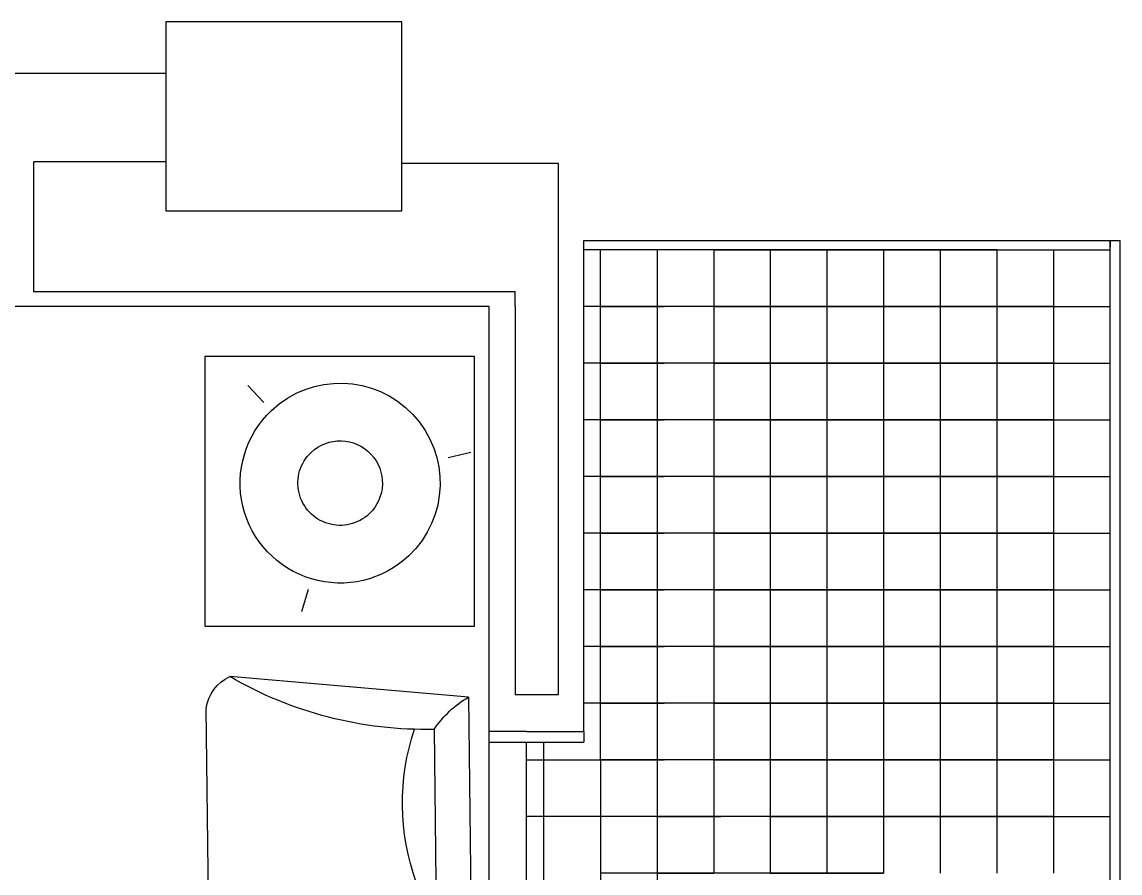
# Model space of a CAD drawing. Header units: millimetres. Extents: x 2377 to 4712, y -254 to 3188.
# Drawn here: x 3133.16 to 3178.75, y 1142.71 to 1178.03 of the extents above; entities that cross this region are included whole.
import ezdxf

# ---------------------------------------------------------------- set-up
doc = ezdxf.new("R2010")
doc.units = ezdxf.units.MM
doc.set_wipeout_variables(frame=1)
doc.layers.add('Mobiliario', color=254, linetype='Continuous')

# ---------------------------------------------------------------- blocks, each defined once
blk = doc.blocks.new('sl06-1')
blk.add_wipeout([(0, -0.3127), (0, 0.3127), (0.6906, 0.3798), (0.7219, 0.361), (0.7398, 0.3422), (0.7501, 0.32), (0.7597, 0.2878), (0.7597, -0.2878), (0.7514, -0.3185), (0.7356, -0.3456), (0.7116, -0.3674), (0.6906, -0.3798)])
at = {"linetype": 'ByBlock'}
for p, q in [((0, 0.3127), (0.6906, 0.3798)), ((0, 0.3127), (0, -0.3127)), ((0.7597, -0.2878), (0.7597, 0.2878)), ((0.1001, 0.2206), (0.1001, -0.2206)), ((0, -0.3127), (0.6906, -0.3798))]:
    blk.add_line(p, q, dxfattribs=at)
for centre, radius, start, end in [((0.1135, 1.3453), 1.1248, 269.3185, 300.8671), ((0.6429, 0.2722), 0.1178, 7.6143, 66.1255), ((-0.1461, 0.0532), 0.2978, 34.1973, 60.6083), ((-0.4779, 0), 0.6726, 340.7839, 19.2161), ((-0.1461, -0.0532), 0.2978, 299.3917, 325.8027), ((0.1135, -1.3453), 1.1248, 59.1329, 90.6815), ((0.6429, -0.2722), 0.1178, 293.8745, 352.3857)]:
    blk.add_arc(centre, radius, start, end, dxfattribs=at)
blk = doc.blocks.new('sl06-0')
at = {"layer": 'Mobiliario'}
for p, q in [((-0.3003, 0.2806, -1.5792), (-0.3003, -0.3175, -1.5792)), ((0.2978, 0.2806, -1.5792), (-0.3003, 0.2806, -1.5792)), ((0.2978, -0.3175, -1.5792), (0.2978, 0.2806, -1.5792)), ((-0.3003, -0.3175, -1.5792), (0.2978, -0.3175, -1.5792))]:
    blk.add_line(p, q, dxfattribs=at)
at = {"layer": 'Mobiliario', "linetype": 'ByBlock'}
for p, q in [((-0.169, 0.179, -1.5792), (-0.2046, 0.2168, -1.5792)), ((0.2395, 0.0568, -1.5792), (0.29, 0.0688, -1.5792)), ((-0.0706, -0.2358, -1.5792), (-0.0854, -0.2856, -1.5792))]:
    blk.add_line(p, q, dxfattribs=at)
at = {"layer": 'Mobiliario', "linetype": 'ByBlock', "extrusion": (0, 0, -1)}
for major_axis, start_param, end_param in [((-0.1568, -0.1568), 1.599693, 4.741285), ((-0.1568, -0.1568), -1.5419, 1.599693), ((-0.0663, -0.0663), 1.599693, 4.741285), ((-0.0663, -0.0663), -1.5419, 1.599693)]:
    blk.add_ellipse((0, 0, -1.5792), major_axis=major_axis, ratio=1, start_param=start_param, end_param=end_param, dxfattribs=at)

msp = doc.modelspace()

# ---------------------------------------------------------------- linework, layer by layer
at = {"transparency": 33554687}
for p, q in [((3148.936, 1178.03), (3139.137, 1178.03)), ((3139.137, 1178.03), (3139.137, 1170.191)), ((3148.936, 1172.151), (3148.936, 1178.03)), ((3139.137, 1175.888), (3101.083, 1175.888)), ((3133.651, 1166.83), (3133.651, 1172.221)), ((3139.137, 1172.221), (3133.651, 1172.221)), ((3155.438, 1172.151), (3148.936, 1172.151)), ((3148.936, 1170.191), (3148.936, 1172.151)), ((3155.438, 1150.121), (3155.438, 1172.151)), ((3139.137, 1170.191), (3148.936, 1170.191)), ((3156.482, 1168.966), (3178.339, 1168.966)), ((3156.482, 1148.576), (3156.482, 1168.966)), ((3178.339, 1006.305), (3178.339, 1168.966)), ((3178.339, 1168.966), (3178.746, 1168.966)), ((3178.339, 1168.966), (3178.339, 1168.683)), ((3178.746, 1006.305), (3178.746, 1168.966)), ((3161.877, 1168.574), (3156.482, 1168.574)), ((3157.173, 1166.222), (3157.173, 1168.574)), ((3159.525, 1168.574), (3159.525, 1166.222)), ((3164.228, 1168.574), (3161.877, 1168.574)), ((3161.877, 1168.574), (3161.877, 1166.222)), ((3161.877, 1168.574), (3164.228, 1168.574)), ((3166.58, 1168.574), (3164.228, 1168.574)), ((3164.228, 1168.574), (3164.228, 1166.222)), ((3164.228, 1168.574), (3166.58, 1168.574)), ((3168.932, 1168.574), (3166.58, 1168.574)), ((3166.58, 1168.574), (3166.58, 1166.222)), ((3166.58, 1168.574), (3168.932, 1168.574)), ((3171.284, 1168.574), (3168.932, 1168.574)), ((3168.932, 1168.574), (3168.932, 1166.222)), ((3168.932, 1168.574), (3171.284, 1168.574)), ((3173.635, 1168.574), (3171.284, 1168.574)), ((3171.284, 1168.574), (3171.284, 1166.222)), ((3171.284, 1168.574), (3178.339, 1168.574)), ((3173.635, 1168.574), (3173.635, 1166.222)), ((3175.987, 1168.574), (3175.987, 1163.871)), ((3153.642, 1166.83), (3133.651, 1166.83)), ((3153.642, 1166.214), (3153.642, 1166.83)), ((3152.563, 1166.214), (3132.676, 1166.214)), ((3152.563, 1148.576), (3152.563, 1166.214)), ((3153.642, 1166.214), (3153.642, 1150.121)), ((3161.877, 1166.222), (3156.482, 1166.222)), ((3157.173, 1163.871), (3157.173, 1166.222)), ((3164.228, 1166.222), (3157.173, 1166.222)), ((3159.525, 1166.222), (3157.173, 1166.222)), ((3157.173, 1166.222), (3159.525, 1166.222)), ((3159.525, 1166.222), (3159.525, 1163.871)), ((3159.525, 1166.222), (3159.825, 1166.222)), ((3161.877, 1166.222), (3159.525, 1166.222)), ((3164.228, 1166.222), (3161.877, 1166.222)), ((3161.877, 1166.222), (3161.877, 1163.871)), ((3161.877, 1166.222), (3164.228, 1166.222)), ((3161.877, 1166.222), (3162.176, 1166.222)), ((3164.228, 1166.222), (3161.877, 1166.222)), ((3161.877, 1166.222), (3164.228, 1166.222)), ((3164.228, 1166.222), (3161.877, 1166.222)), ((3161.877, 1166.222), (3164.228, 1166.222)), ((3166.58, 1166.222), (3164.228, 1166.222)), ((3164.228, 1166.222), (3164.228, 1163.871)), ((3164.228, 1166.222), (3166.58, 1166.222)), ((3166.58, 1166.222), (3164.228, 1166.222)), ((3164.228, 1166.222), (3166.58, 1166.222)), ((3166.58, 1166.222), (3164.228, 1166.222)), ((3164.228, 1166.222), (3166.58, 1166.222)), ((3166.58, 1166.222), (3164.228, 1166.222)), ((3164.228, 1166.222), (3166.58, 1166.222)), ((3168.932, 1166.222), (3166.58, 1166.222)), ((3166.58, 1166.222), (3166.58, 1163.871)), ((3166.58, 1166.222), (3168.932, 1166.222)), ((3168.932, 1166.222), (3166.58, 1166.222)), ((3166.58, 1166.222), (3168.932, 1166.222)), ((3168.932, 1166.222), (3166.58, 1166.222)), ((3166.58, 1166.222), (3168.932, 1166.222)), ((3168.932, 1166.222), (3166.58, 1166.222)), ((3166.58, 1166.222), (3168.932, 1166.222)), ((3171.284, 1166.222), (3168.932, 1166.222)), ((3168.932, 1166.222), (3168.932, 1163.871)), ((3168.932, 1166.222), (3171.284, 1166.222)), ((3171.284, 1166.222), (3168.932, 1166.222)), ((3168.932, 1166.222), (3171.284, 1166.222)), ((3171.284, 1166.222), (3168.932, 1166.222)), ((3168.932, 1166.222), (3171.284, 1166.222)), ((3171.284, 1166.222), (3168.932, 1166.222)), ((3168.932, 1166.222), (3171.284, 1166.222)), ((3173.635, 1166.222), (3171.284, 1166.222)), ((3171.284, 1166.222), (3171.284, 1163.871)), ((3171.284, 1166.222), (3178.339, 1166.222)), ((3173.635, 1166.222), (3171.284, 1166.222)), ((3171.284, 1166.222), (3173.635, 1166.222)), ((3173.635, 1166.222), (3171.284, 1166.222)), ((3171.284, 1166.222), (3175.987, 1166.222)), ((3173.635, 1166.222), (3171.284, 1166.222)), ((3171.284, 1166.222), (3175.987, 1166.222)), ((3173.635, 1166.222), (3173.635, 1163.871)), ((3175.987, 1166.222), (3173.635, 1166.222)), ((3173.635, 1166.222), (3178.339, 1166.222)), ((3175.987, 1166.222), (3175.987, 1161.519)), ((3161.877, 1163.871), (3156.482, 1163.871)), ((3157.173, 1161.519), (3157.173, 1163.871)), ((3164.228, 1163.871), (3157.173, 1163.871)), ((3159.525, 1163.871), (3157.173, 1163.871)), ((3157.173, 1163.871), (3159.525, 1163.871)), ((3159.525, 1163.871), (3159.525, 1161.519)), ((3159.525, 1163.871), (3159.825, 1163.871)), ((3161.877, 1163.871), (3159.525, 1163.871)), ((3164.228, 1163.871), (3161.877, 1163.871)), ((3161.877, 1163.871), (3161.877, 1161.519)), ((3161.877, 1163.871), (3164.228, 1163.871)), ((3161.877, 1163.871), (3162.176, 1163.871)), ((3164.228, 1163.871), (3161.877, 1163.871)), ((3161.877, 1163.871), (3164.228, 1163.871)), ((3164.228, 1163.871), (3161.877, 1163.871)), ((3161.877, 1163.871), (3164.228, 1163.871)), ((3166.58, 1163.871), (3164.228, 1163.871)), ((3164.228, 1163.871), (3164.228, 1161.519)), ((3164.228, 1163.871), (3166.58, 1163.871)), ((3166.58, 1163.871), (3164.228, 1163.871)), ((3164.228, 1163.871), (3166.58, 1163.871)), ((3166.58, 1163.871), (3164.228, 1163.871)), ((3164.228, 1163.871), (3166.58, 1163.871)), ((3166.58, 1163.871), (3164.228, 1163.871)), ((3164.228, 1163.871), (3166.58, 1163.871)), ((3168.932, 1163.871), (3166.58, 1163.871)), ((3166.58, 1163.871), (3166.58, 1161.519)), ((3166.58, 1163.871), (3168.932, 1163.871)), ((3168.932, 1163.871), (3166.58, 1163.871)), ((3166.58, 1163.871), (3168.932, 1163.871)), ((3168.932, 1163.871), (3166.58, 1163.871)), ((3166.58, 1163.871), (3168.932, 1163.871)), ((3168.932, 1163.871), (3166.58, 1163.871)), ((3166.58, 1163.871), (3168.932, 1163.871)), ((3171.284, 1163.871), (3168.932, 1163.871)), ((3168.932, 1163.871), (3168.932, 1161.519)), ((3168.932, 1163.871), (3171.284, 1163.871)), ((3171.284, 1163.871), (3168.932, 1163.871)), ((3168.932, 1163.871), (3171.284, 1163.871)), ((3171.284, 1163.871), (3168.932, 1163.871)), ((3168.932, 1163.871), (3171.284, 1163.871)), ((3171.284, 1163.871), (3168.932, 1163.871)), ((3168.932, 1163.871), (3171.284, 1163.871)), ((3173.635, 1163.871), (3171.284, 1163.871)), ((3171.284, 1163.871), (3171.284, 1161.519)), ((3171.284, 1163.871), (3178.339, 1163.871)), ((3173.635, 1163.871), (3171.284, 1163.871)), ((3171.284, 1163.871), (3173.635, 1163.871)), ((3173.635, 1163.871), (3171.284, 1163.871)), ((3171.284, 1163.871), (3175.987, 1163.871)), ((3173.635, 1163.871), (3171.284, 1163.871)), ((3171.284, 1163.871), (3175.987, 1163.871)), ((3173.635, 1163.871), (3173.635, 1161.519)), ((3175.987, 1163.871), (3173.635, 1163.871)), ((3173.635, 1163.871), (3178.339, 1163.871)), ((3175.987, 1163.871), (3175.987, 1159.167)), ((3161.877, 1161.519), (3156.482, 1161.519)), ((3157.173, 1159.167), (3157.173, 1161.519)), ((3164.228, 1161.519), (3157.173, 1161.519)), ((3159.525, 1161.519), (3157.173, 1161.519)), ((3157.173, 1161.519), (3159.525, 1161.519)), ((3159.525, 1161.519), (3159.525, 1159.167)), ((3159.525, 1161.519), (3159.825, 1161.519)), ((3161.877, 1161.519), (3159.525, 1161.519)), ((3164.228, 1161.519), (3161.877, 1161.519)), ((3161.877, 1161.519), (3161.877, 1159.167)), ((3161.877, 1161.519), (3164.228, 1161.519)), ((3161.877, 1161.519), (3162.176, 1161.519)), ((3164.228, 1161.519), (3161.877, 1161.519)), ((3161.877, 1161.519), (3164.228, 1161.519)), ((3164.228, 1161.519), (3161.877, 1161.519)), ((3161.877, 1161.519), (3164.228, 1161.519)), ((3166.58, 1161.519), (3164.228, 1161.519)), ((3164.228, 1161.519), (3164.228, 1159.167)), ((3164.228, 1161.519), (3166.58, 1161.519)), ((3166.58, 1161.519), (3164.228, 1161.519)), ((3164.228, 1161.519), (3166.58, 1161.519)), ((3166.58, 1161.519), (3164.228, 1161.519)), ((3164.228, 1161.519), (3166.58, 1161.519)), ((3166.58, 1161.519), (3164.228, 1161.519)), ((3164.228, 1161.519), (3166.58, 1161.519)), ((3168.932, 1161.519), (3166.58, 1161.519)), ((3166.58, 1161.519), (3166.58, 1159.167)), ((3166.58, 1161.519), (3168.932, 1161.519)), ((3168.932, 1161.519), (3166.58, 1161.519)), ((3166.58, 1161.519), (3168.932, 1161.519)), ((3168.932, 1161.519), (3166.58, 1161.519)), ((3166.58, 1161.519), (3168.932, 1161.519)), ((3168.932, 1161.519), (3166.58, 1161.519)), ((3166.58, 1161.519), (3168.932, 1161.519)), ((3171.284, 1161.519), (3168.932, 1161.519)), ((3168.932, 1161.519), (3168.932, 1159.167)), ((3168.932, 1161.519), (3171.284, 1161.519)), ((3171.284, 1161.519), (3168.932, 1161.519)), ((3168.932, 1161.519), (3171.284, 1161.519)), ((3171.284, 1161.519), (3168.932, 1161.519)), ((3168.932, 1161.519), (3171.284, 1161.519)), ((3171.284, 1161.519), (3168.932, 1161.519)), ((3168.932, 1161.519), (3171.284, 1161.519)), ((3173.635, 1161.519), (3171.284, 1161.519)), ((3171.284, 1161.519), (3171.284, 1159.167)), ((3171.284, 1161.519), (3178.339, 1161.519)), ((3173.635, 1161.519), (3171.284, 1161.519)), ((3171.284, 1161.519), (3173.635, 1161.519)), ((3173.635, 1161.519), (3171.284, 1161.519)), ((3171.284, 1161.519), (3175.987, 1161.519)), ((3173.635, 1161.519), (3171.284, 1161.519)), ((3171.284, 1161.519), (3175.987, 1161.519)), ((3173.635, 1161.519), (3173.635, 1159.167)), ((3175.987, 1161.519), (3173.635, 1161.519)), ((3173.635, 1161.519), (3178.339, 1161.519)), ((3175.987, 1161.519), (3175.987, 1156.816)), ((3161.877, 1159.167), (3156.482, 1159.167)), ((3157.173, 1156.816), (3157.173, 1159.167)), ((3164.228, 1159.167), (3157.173, 1159.167)), ((3159.525, 1159.167), (3157.173, 1159.167)), ((3157.173, 1159.167), (3159.525, 1159.167)), ((3159.525, 1159.167), (3159.525, 1156.816)), ((3159.525, 1159.167), (3159.825, 1159.167)), ((3161.877, 1159.167), (3159.525, 1159.167)), ((3164.228, 1159.167), (3161.877, 1159.167)), ((3161.877, 1159.167), (3161.877, 1156.816)), ((3161.877, 1159.167), (3164.228, 1159.167)), ((3161.877, 1159.167), (3162.176, 1159.167)), ((3164.228, 1159.167), (3161.877, 1159.167)), ((3161.877, 1159.167), (3164.228, 1159.167)), ((3164.228, 1159.167), (3161.877, 1159.167)), ((3161.877, 1159.167), (3164.228, 1159.167)), ((3166.58, 1159.167), (3164.228, 1159.167)), ((3164.228, 1159.167), (3164.228, 1156.816)), ((3164.228, 1159.167), (3166.58, 1159.167)), ((3166.58, 1159.167), (3164.228, 1159.167)), ((3164.228, 1159.167), (3166.58, 1159.167)), ((3166.58, 1159.167), (3164.228, 1159.167)), ((3164.228, 1159.167), (3166.58, 1159.167)), ((3166.58, 1159.167), (3164.228, 1159.167)), ((3164.228, 1159.167), (3166.58, 1159.167)), ((3168.932, 1159.167), (3166.58, 1159.167)), ((3166.58, 1159.167), (3166.58, 1156.816)), ((3166.58, 1159.167), (3168.932, 1159.167)), ((3168.932, 1159.167), (3166.58, 1159.167)), ((3166.58, 1159.167), (3168.932, 1159.167)), ((3168.932, 1159.167), (3166.58, 1159.167)), ((3166.58, 1159.167), (3168.932, 1159.167)), ((3168.932, 1159.167), (3166.58, 1159.167)), ((3166.58, 1159.167), (3168.932, 1159.167)), ((3171.284, 1159.167), (3168.932, 1159.167)), ((3168.932, 1159.167), (3168.932, 1156.816)), ((3168.932, 1159.167), (3171.284, 1159.167)), ((3171.284, 1159.167), (3168.932, 1159.167)), ((3168.932, 1159.167), (3171.284, 1159.167)), ((3171.284, 1159.167), (3168.932, 1159.167)), ((3168.932, 1159.167), (3171.284, 1159.167)), ((3171.284, 1159.167), (3168.932, 1159.167)), ((3168.932, 1159.167), (3171.284, 1159.167)), ((3173.635, 1159.167), (3171.284, 1159.167)), ((3171.284, 1159.167), (3171.284, 1156.816)), ((3171.284, 1159.167), (3178.339, 1159.167)), ((3173.635, 1159.167), (3171.284, 1159.167)), ((3171.284, 1159.167), (3173.635, 1159.167)), ((3173.635, 1159.167), (3171.284, 1159.167)), ((3171.284, 1159.167), (3175.987, 1159.167)), ((3173.635, 1159.167), (3171.284, 1159.167)), ((3171.284, 1159.167), (3175.987, 1159.167)), ((3173.635, 1159.167), (3173.635, 1156.816)), ((3175.987, 1159.167), (3173.635, 1159.167)), ((3173.635, 1159.167), (3178.339, 1159.167)), ((3175.987, 1159.167), (3175.987, 1154.464)), ((3161.877, 1156.816), (3156.482, 1156.816)), ((3157.173, 1154.464), (3157.173, 1156.816)), ((3164.228, 1156.816), (3157.173, 1156.816)), ((3159.525, 1156.816), (3157.173, 1156.816)), ((3157.173, 1156.816), (3159.525, 1156.816)), ((3159.525, 1156.816), (3159.525, 1154.464)), ((3159.525, 1156.816), (3159.825, 1156.816)), ((3161.877, 1156.816), (3159.525, 1156.816)), ((3164.228, 1156.816), (3161.877, 1156.816)), ((3161.877, 1156.816), (3161.877, 1154.464)), ((3161.877, 1156.816), (3164.228, 1156.816)), ((3161.877, 1156.816), (3162.176, 1156.816)), ((3164.228, 1156.816), (3161.877, 1156.816)), ((3161.877, 1156.816), (3164.228, 1156.816)), ((3164.228, 1156.816), (3161.877, 1156.816)), ((3161.877, 1156.816), (3164.228, 1156.816)), ((3166.58, 1156.816), (3164.228, 1156.816)), ((3164.228, 1156.816), (3164.228, 1154.464)), ((3164.228, 1156.816), (3166.58, 1156.816)), ((3166.58, 1156.816), (3164.228, 1156.816)), ((3164.228, 1156.816), (3166.58, 1156.816)), ((3166.58, 1156.816), (3164.228, 1156.816)), ((3164.228, 1156.816), (3166.58, 1156.816)), ((3166.58, 1156.816), (3164.228, 1156.816)), ((3164.228, 1156.816), (3166.58, 1156.816)), ((3168.932, 1156.816), (3166.58, 1156.816)), ((3166.58, 1156.816), (3166.58, 1154.464)), ((3166.58, 1156.816), (3168.932, 1156.816)), ((3168.932, 1156.816), (3166.58, 1156.816)), ((3166.58, 1156.816), (3168.932, 1156.816)), ((3168.932, 1156.816), (3166.58, 1156.816)), ((3166.58, 1156.816), (3168.932, 1156.816)), ((3168.932, 1156.816), (3166.58, 1156.816)), ((3166.58, 1156.816), (3168.932, 1156.816)), ((3171.284, 1156.816), (3168.932, 1156.816)), ((3168.932, 1156.816), (3168.932, 1154.464)), ((3168.932, 1156.816), (3171.284, 1156.816)), ((3171.284, 1156.816), (3168.932, 1156.816)), ((3168.932, 1156.816), (3171.284, 1156.816)), ((3171.284, 1156.816), (3168.932, 1156.816)), ((3168.932, 1156.816), (3171.284, 1156.816)), ((3171.284, 1156.816), (3168.932, 1156.816)), ((3168.932, 1156.816), (3171.284, 1156.816)), ((3173.635, 1156.816), (3171.284, 1156.816)), ((3171.284, 1156.816), (3171.284, 1154.464)), ((3171.284, 1156.816), (3178.339, 1156.816)), ((3173.635, 1156.816), (3171.284, 1156.816)), ((3171.284, 1156.816), (3173.635, 1156.816)), ((3173.635, 1156.816), (3171.284, 1156.816)), ((3171.284, 1156.816), (3175.987, 1156.816)), ((3173.635, 1156.816), (3171.284, 1156.816)), ((3171.284, 1156.816), (3175.987, 1156.816)), ((3173.635, 1156.816), (3173.635, 1154.464)), ((3175.987, 1156.816), (3173.635, 1156.816)), ((3173.635, 1156.816), (3178.339, 1156.816)), ((3175.987, 1156.816), (3175.987, 1152.112)), ((3161.877, 1154.464), (3156.482, 1154.464)), ((3157.173, 1152.112), (3157.173, 1154.464)), ((3164.228, 1154.464), (3157.173, 1154.464)), ((3159.525, 1154.464), (3157.173, 1154.464)), ((3157.173, 1154.464), (3159.525, 1154.464)), ((3159.525, 1154.464), (3159.525, 1152.112)), ((3159.525, 1154.464), (3159.825, 1154.464)), ((3161.877, 1154.464), (3159.525, 1154.464)), ((3164.228, 1154.464), (3161.877, 1154.464)), ((3161.877, 1154.464), (3161.877, 1152.112)), ((3161.877, 1154.464), (3164.228, 1154.464)), ((3161.877, 1154.464), (3162.176, 1154.464)), ((3164.228, 1154.464), (3161.877, 1154.464)), ((3161.877, 1154.464), (3164.228, 1154.464)), ((3164.228, 1154.464), (3161.877, 1154.464)), ((3161.877, 1154.464), (3164.228, 1154.464)), ((3166.58, 1154.464), (3164.228, 1154.464)), ((3164.228, 1154.464), (3164.228, 1152.112)), ((3164.228, 1154.464), (3166.58, 1154.464)), ((3166.58, 1154.464), (3164.228, 1154.464)), ((3164.228, 1154.464), (3166.58, 1154.464)), ((3166.58, 1154.464), (3164.228, 1154.464)), ((3164.228, 1154.464), (3166.58, 1154.464)), ((3166.58, 1154.464), (3164.228, 1154.464)), ((3164.228, 1154.464), (3166.58, 1154.464)), ((3168.932, 1154.464), (3166.58, 1154.464)), ((3166.58, 1154.464), (3166.58, 1152.112)), ((3166.58, 1154.464), (3168.932, 1154.464)), ((3168.932, 1154.464), (3166.58, 1154.464)), ((3166.58, 1154.464), (3168.932, 1154.464)), ((3168.932, 1154.464), (3166.58, 1154.464)), ((3166.58, 1154.464), (3168.932, 1154.464)), ((3168.932, 1154.464), (3166.58, 1154.464)), ((3166.58, 1154.464), (3168.932, 1154.464)), ((3171.284, 1154.464), (3168.932, 1154.464)), ((3168.932, 1154.464), (3168.932, 1152.112)), ((3168.932, 1154.464), (3171.284, 1154.464)), ((3171.284, 1154.464), (3168.932, 1154.464)), ((3168.932, 1154.464), (3171.284, 1154.464)), ((3171.284, 1154.464), (3168.932, 1154.464)), ((3168.932, 1154.464), (3171.284, 1154.464)), ((3171.284, 1154.464), (3168.932, 1154.464)), ((3168.932, 1154.464), (3171.284, 1154.464)), ((3173.635, 1154.464), (3171.284, 1154.464)), ((3171.284, 1154.464), (3171.284, 1152.112)), ((3171.284, 1154.464), (3178.339, 1154.464)), ((3173.635, 1154.464), (3171.284, 1154.464)), ((3171.284, 1154.464), (3173.635, 1154.464)), ((3173.635, 1154.464), (3171.284, 1154.464)), ((3171.284, 1154.464), (3175.987, 1154.464)), ((3173.635, 1154.464), (3171.284, 1154.464)), ((3171.284, 1154.464), (3175.987, 1154.464)), ((3173.635, 1154.464), (3173.635, 1152.112)), ((3175.987, 1154.464), (3173.635, 1154.464)), ((3173.635, 1154.464), (3178.339, 1154.464)), ((3175.987, 1154.464), (3175.987, 1149.76)), ((3161.877, 1152.112), (3156.482, 1152.112)), ((3157.173, 1149.76), (3157.173, 1152.112)), ((3164.228, 1152.112), (3157.173, 1152.112)), ((3159.525, 1152.112), (3157.173, 1152.112)), ((3157.173, 1152.112), (3159.525, 1152.112)), ((3159.525, 1152.112), (3159.525, 1149.76)), ((3159.525, 1152.112), (3159.825, 1152.112)), ((3161.877, 1152.112), (3159.525, 1152.112)), ((3164.228, 1152.112), (3161.877, 1152.112)), ((3161.877, 1152.112), (3161.877, 1149.76)), ((3161.877, 1152.112), (3164.228, 1152.112)), ((3161.877, 1152.112), (3162.176, 1152.112)), ((3164.228, 1152.112), (3161.877, 1152.112)), ((3161.877, 1152.112), (3164.228, 1152.112)), ((3164.228, 1152.112), (3161.877, 1152.112)), ((3161.877, 1152.112), (3164.228, 1152.112)), ((3166.58, 1152.112), (3164.228, 1152.112)), ((3164.228, 1152.112), (3164.228, 1149.76)), ((3164.228, 1152.112), (3166.58, 1152.112)), ((3166.58, 1152.112), (3164.228, 1152.112)), ((3164.228, 1152.112), (3166.58, 1152.112)), ((3166.58, 1152.112), (3164.228, 1152.112)), ((3164.228, 1152.112), (3166.58, 1152.112)), ((3166.58, 1152.112), (3164.228, 1152.112)), ((3164.228, 1152.112), (3166.58, 1152.112)), ((3168.932, 1152.112), (3166.58, 1152.112)), ((3166.58, 1152.112), (3166.58, 1149.76)), ((3166.58, 1152.112), (3168.932, 1152.112)), ((3168.932, 1152.112), (3166.58, 1152.112)), ((3166.58, 1152.112), (3168.932, 1152.112)), ((3168.932, 1152.112), (3166.58, 1152.112)), ((3166.58, 1152.112), (3168.932, 1152.112)), ((3168.932, 1152.112), (3166.58, 1152.112)), ((3166.58, 1152.112), (3168.932, 1152.112)), ((3171.284, 1152.112), (3168.932, 1152.112)), ((3168.932, 1152.112), (3168.932, 1149.76)), ((3168.932, 1152.112), (3171.284, 1152.112)), ((3171.284, 1152.112), (3168.932, 1152.112)), ((3168.932, 1152.112), (3171.284, 1152.112)), ((3171.284, 1152.112), (3168.932, 1152.112)), ((3168.932, 1152.112), (3171.284, 1152.112)), ((3171.284, 1152.112), (3168.932, 1152.112)), ((3168.932, 1152.112), (3171.284, 1152.112)), ((3173.635, 1152.112), (3171.284, 1152.112)), ((3171.284, 1152.112), (3171.284, 1149.76)), ((3171.284, 1152.112), (3178.339, 1152.112)), ((3173.635, 1152.112), (3171.284, 1152.112)), ((3171.284, 1152.112), (3173.635, 1152.112)), ((3173.635, 1152.112), (3171.284, 1152.112)), ((3171.284, 1152.112), (3175.987, 1152.112)), ((3173.635, 1152.112), (3171.284, 1152.112)), ((3171.284, 1152.112), (3175.987, 1152.112)), ((3173.635, 1152.112), (3173.635, 1149.76)), ((3175.987, 1152.112), (3173.635, 1152.112)), ((3173.635, 1152.112), (3178.339, 1152.112)), ((3175.987, 1152.112), (3175.987, 1147.409)), ((3153.642, 1150.121), (3155.438, 1150.121)), ((3161.877, 1149.76), (3156.482, 1149.76)), ((3157.173, 1147.409), (3157.173, 1149.76)), ((3164.228, 1149.76), (3157.173, 1149.76)), ((3159.525, 1149.76), (3157.173, 1149.76)), ((3157.173, 1149.76), (3159.525, 1149.76)), ((3159.525, 1149.76), (3159.525, 1147.409)), ((3159.525, 1149.76), (3159.825, 1149.76)), ((3161.877, 1149.76), (3159.525, 1149.76)), ((3164.228, 1149.76), (3161.877, 1149.76)), ((3161.877, 1149.76), (3161.877, 1147.409)), ((3161.877, 1149.76), (3164.228, 1149.76)), ((3161.877, 1149.76), (3162.176, 1149.76)), ((3164.228, 1149.76), (3161.877, 1149.76)), ((3161.877, 1149.76), (3164.228, 1149.76)), ((3164.228, 1149.76), (3161.877, 1149.76)), ((3161.877, 1149.76), (3164.228, 1149.76)), ((3166.58, 1149.76), (3164.228, 1149.76)), ((3164.228, 1149.76), (3164.228, 1147.409)), ((3164.228, 1149.76), (3166.58, 1149.76)), ((3166.58, 1149.76), (3164.228, 1149.76)), ((3164.228, 1149.76), (3166.58, 1149.76)), ((3166.58, 1149.76), (3164.228, 1149.76)), ((3164.228, 1149.76), (3166.58, 1149.76)), ((3166.58, 1149.76), (3164.228, 1149.76)), ((3164.228, 1149.76), (3166.58, 1149.76)), ((3168.932, 1149.76), (3166.58, 1149.76)), ((3166.58, 1149.76), (3166.58, 1147.409)), ((3166.58, 1149.76), (3168.932, 1149.76)), ((3168.932, 1149.76), (3166.58, 1149.76)), ((3166.58, 1149.76), (3168.932, 1149.76)), ((3168.932, 1149.76), (3166.58, 1149.76)), ((3166.58, 1149.76), (3168.932, 1149.76)), ((3168.932, 1149.76), (3166.58, 1149.76)), ((3166.58, 1149.76), (3168.932, 1149.76)), ((3171.284, 1149.76), (3168.932, 1149.76)), ((3168.932, 1149.76), (3168.932, 1147.409)), ((3168.932, 1149.76), (3171.284, 1149.76)), ((3171.284, 1149.76), (3168.932, 1149.76)), ((3168.932, 1149.76), (3171.284, 1149.76)), ((3171.284, 1149.76), (3168.932, 1149.76)), ((3168.932, 1149.76), (3171.284, 1149.76)), ((3171.284, 1149.76), (3168.932, 1149.76)), ((3168.932, 1149.76), (3171.284, 1149.76)), ((3173.635, 1149.76), (3171.284, 1149.76)), ((3171.284, 1149.76), (3171.284, 1147.409)), ((3171.284, 1149.76), (3178.339, 1149.76)), ((3173.635, 1149.76), (3171.284, 1149.76)), ((3171.284, 1149.76), (3173.635, 1149.76)), ((3173.635, 1149.76), (3171.284, 1149.76)), ((3171.284, 1149.76), (3175.987, 1149.76)), ((3173.635, 1149.76), (3171.284, 1149.76)), ((3171.284, 1149.76), (3175.987, 1149.76)), ((3173.635, 1149.76), (3173.635, 1147.409)), ((3175.987, 1149.76), (3173.635, 1149.76)), ((3173.635, 1149.76), (3178.339, 1149.76)), ((3175.987, 1149.76), (3175.987, 1145.057)), ((3154.101, 1148.576), (3152.563, 1148.576)), ((3152.563, 1148.133), (3152.563, 1148.576)), ((3154.101, 1148.576), (3156.482, 1148.576)), ((3156.482, 1148.576), (3156.482, 1148.133)), ((3152.563, 1089.34), (3152.563, 1148.133)), ((3152.563, 1148.133), (3154.101, 1148.133)), ((3154.101, 1089.34), (3154.101, 1148.133)), ((3154.101, 1148.133), (3156.482, 1148.133)), ((3154.101, 1148.133), (3156.482, 1148.133)), ((3154.822, 1145.057), (3154.822, 1148.133)), ((3154.101, 1147.409), (3157.173, 1147.409)), ((3157.173, 1147.409), (3157.173, 1076.857)), ((3164.228, 1147.409), (3157.173, 1147.409)), ((3159.525, 1147.409), (3157.173, 1147.409)), ((3157.173, 1147.409), (3159.525, 1147.409)), ((3159.525, 1147.409), (3159.525, 1088.615)), ((3159.525, 1147.409), (3159.825, 1147.409)), ((3161.877, 1147.409), (3159.525, 1147.409)), ((3161.877, 1147.409), (3162.176, 1147.409)), ((3161.877, 1147.409), (3161.877, 1145.057)), ((3164.228, 1147.409), (3161.877, 1147.409)), ((3161.877, 1147.409), (3164.228, 1147.409)), ((3164.228, 1147.409), (3161.877, 1147.409)), ((3161.877, 1147.409), (3164.228, 1147.409)), ((3166.58, 1147.409), (3164.228, 1147.409)), ((3164.228, 1147.409), (3164.228, 1145.057)), ((3164.228, 1147.409), (3166.58, 1147.409)), ((3166.58, 1147.409), (3164.228, 1147.409)), ((3164.228, 1147.409), (3166.58, 1147.409)), ((3166.58, 1147.409), (3164.228, 1147.409)), ((3164.228, 1147.409), (3166.58, 1147.409)), ((3168.932, 1147.409), (3166.58, 1147.409)), ((3166.58, 1147.409), (3166.58, 1145.057)), ((3166.58, 1147.409), (3168.932, 1147.409)), ((3168.932, 1147.409), (3166.58, 1147.409)), ((3166.58, 1147.409), (3168.932, 1147.409)), ((3168.932, 1147.409), (3166.58, 1147.409)), ((3166.58, 1147.409), (3168.932, 1147.409)), ((3171.284, 1147.409), (3168.932, 1147.409)), ((3168.932, 1147.409), (3168.932, 1145.057)), ((3168.932, 1147.409), (3171.284, 1147.409)), ((3171.284, 1147.409), (3168.932, 1147.409)), ((3168.932, 1147.409), (3171.284, 1147.409)), ((3171.284, 1147.409), (3168.932, 1147.409)), ((3168.932, 1147.409), (3171.284, 1147.409)), ((3173.635, 1147.409), (3171.284, 1147.409)), ((3171.284, 1147.409), (3171.284, 1145.057)), ((3171.284, 1147.409), (3173.635, 1147.409)), ((3173.635, 1147.409), (3171.284, 1147.409)), ((3171.284, 1147.409), (3175.987, 1147.409)), ((3173.635, 1147.409), (3171.284, 1147.409)), ((3171.284, 1147.409), (3175.987, 1147.409)), ((3175.987, 1147.409), (3173.635, 1147.409)), ((3173.635, 1147.409), (3173.635, 1145.057)), ((3173.635, 1147.409), (3178.339, 1147.409)), ((3157.173, 1145.057), (3154.101, 1145.057)), ((3154.822, 1142.705), (3154.822, 1145.057)), ((3164.228, 1145.057), (3157.173, 1145.057)), ((3159.525, 1145.057), (3157.173, 1145.057)), ((3161.877, 1145.057), (3159.525, 1145.057)), ((3159.525, 1145.057), (3161.877, 1145.057)), ((3161.877, 1145.057), (3162.176, 1145.057)), ((3161.877, 1145.057), (3161.877, 1142.705)), ((3164.228, 1145.057), (3161.877, 1145.057)), ((3166.58, 1145.057), (3164.228, 1145.057)), ((3164.228, 1145.057), (3164.228, 1142.705)), ((3164.228, 1145.057), (3166.58, 1145.057)), ((3166.58, 1145.057), (3164.228, 1145.057)), ((3164.228, 1145.057), (3166.58, 1145.057)), ((3168.932, 1145.057), (3166.58, 1145.057)), ((3166.58, 1145.057), (3166.58, 1142.705)), ((3166.58, 1145.057), (3168.932, 1145.057)), ((3168.932, 1145.057), (3166.58, 1145.057)), ((3166.58, 1145.057), (3168.932, 1145.057)), ((3171.284, 1145.057), (3168.932, 1145.057)), ((3168.932, 1145.057), (3168.932, 1142.705)), ((3168.932, 1145.057), (3171.284, 1145.057)), ((3171.284, 1145.057), (3168.932, 1145.057)), ((3168.932, 1145.057), (3171.284, 1145.057)), ((3173.635, 1145.057), (3171.284, 1145.057)), ((3171.284, 1145.057), (3171.284, 1142.705)), ((3171.284, 1145.057), (3173.635, 1145.057)), ((3173.635, 1145.057), (3171.284, 1145.057)), ((3171.284, 1145.057), (3173.635, 1145.057)), ((3175.987, 1145.057), (3173.635, 1145.057)), ((3173.635, 1145.057), (3173.635, 1142.705)), ((3173.635, 1145.057), (3178.339, 1145.057)), ((3175.987, 1145.057), (3173.635, 1145.057)), ((3173.635, 1145.057), (3178.339, 1145.057)), ((3175.987, 1145.057), (3175.987, 1142.705)), ((3154.822, 1140.353), (3154.822, 1142.705)), ((3159.525, 1142.705), (3157.173, 1142.705)), ((3161.877, 1142.705), (3159.525, 1142.705)), ((3159.525, 1142.705), (3161.877, 1142.705)), ((3164.228, 1142.705), (3161.877, 1142.705)), ((3164.228, 1142.705), (3166.58, 1142.705)), ((3166.58, 1142.705), (3164.228, 1142.705)), ((3164.228, 1142.705), (3166.58, 1142.705)), ((3166.58, 1142.705), (3168.932, 1142.705)), ((3168.932, 1142.705), (3166.58, 1142.705)), ((3166.58, 1142.705), (3168.932, 1142.705))]:
    msp.add_line(p, q, dxfattribs=at)

# ---------------------------------------------------------------- block references
at = {"layer": 'Mobiliario', "transparency": 33554687, "xscale": 18.71420238300677, "yscale": 18.71420238300677, "zscale": 18.71420238300677}
msp.add_blockref('sl06-0', (3146.371, 1158.89, 88.658), dxfattribs=at)
at = {"layer": 'Mobiliario', "transparency": 33554687, "xscale": -14.33251596267453, "yscale": 14.33251596267452, "zscale": 14.33251596267452, "rotation": 0.6292840231421692}
msp.add_blockref('sl06-1', (3151.748, 1145.523, 59.106), dxfattribs=at)

doc.saveas('drawing.dxf')
